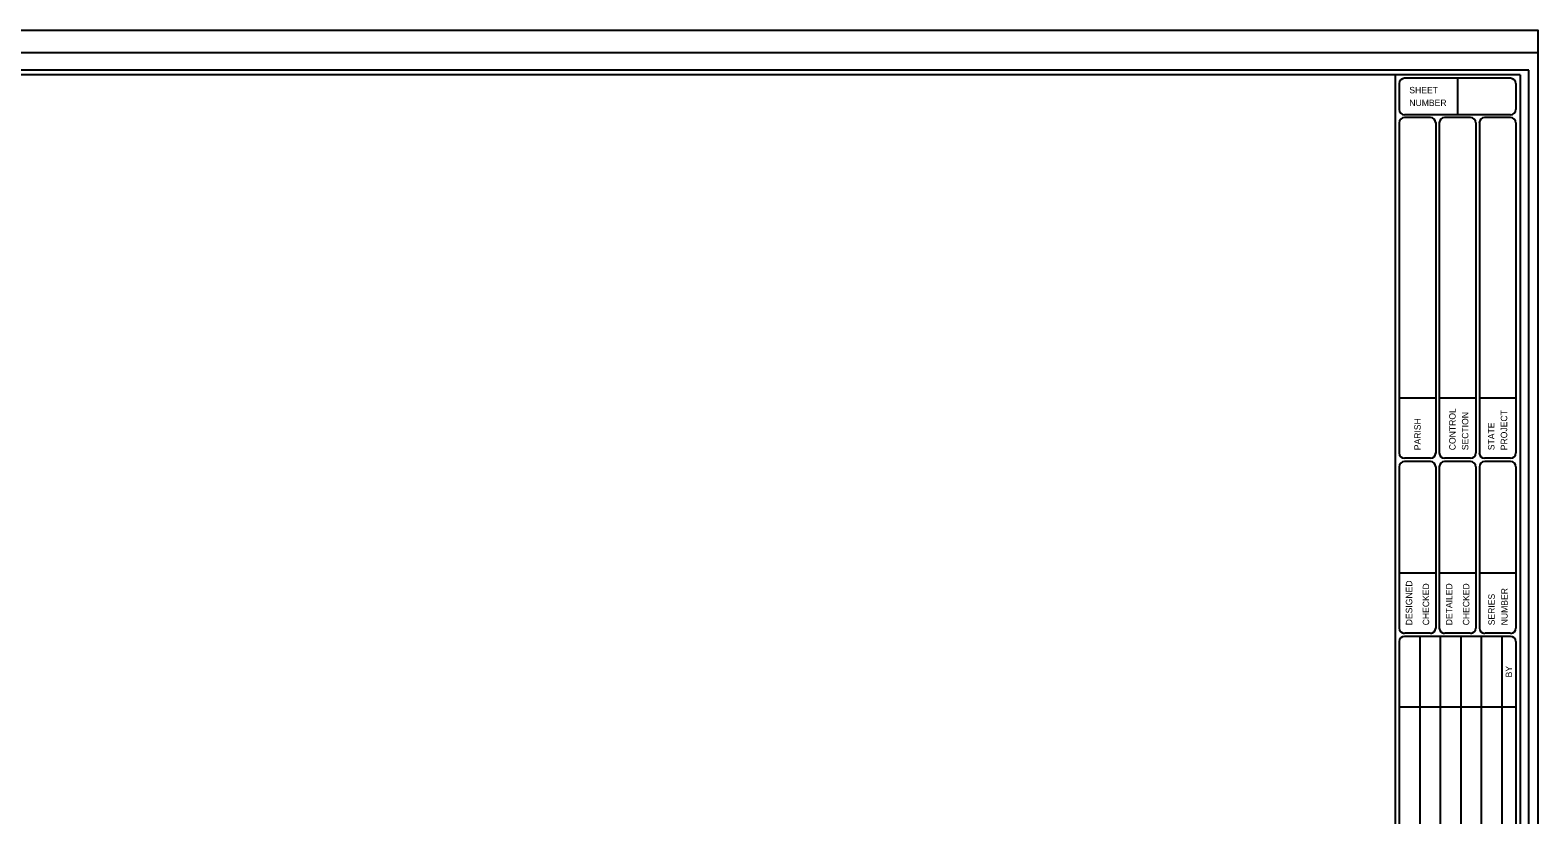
# Model space of a CAD drawing. Extents: x -0.02 to 2.83, y -0.02 to 1.85.
# Drawn here: x 1.425 to 2.833, y 1.1 to 1.833 of the extents above; entities that cross this region are included whole.
import ezdxf

# ---------------------------------------------------------------- set-up
doc = ezdxf.new("R2010")
doc.units = 0
for name, color, linetype in [('Plot Border', 7, 'Continuous'), ('Plot Border 2', 7, 'Continuous'), ('Sheet Border', 7, 'Continuous')]:
    doc.layers.add(name, color=color, linetype=linetype)

msp = doc.modelspace()

# ---------------------------------------------------------------- linework, layer by layer
at = {"layer": 'Plot Border'}
for points in [[(0, 1.8333), (2.8333, 1.8333), (2.8333, 0), (0, 0)], [(2.825, 1.7958), (0.075, 1.7958), (0.075, 0.0375), (2.825, 0.0375)]]:
    msp.add_lwpolyline(points, close=True, dxfattribs=at)
at = {"layer": 'Plot Border 2'}
msp.add_lwpolyline([(0, 1.8125), (2.8333, 1.8125), (2.8333, 0.0208), (0, 0.0208)], close=True, dxfattribs=at)
at = {"layer": 'Sheet Border'}
for p, q in [((2.8167, 1.7917), (0.1917, 1.7917)), ((2.7, 1.7917), (2.7, 0.0417)), ((2.8167, 1.7917), (2.8167, 0.0417)), ((2.7039, 1.7834), (2.7039, 1.7592)), ((2.8079, 1.7884), (2.7088, 1.7884)), ((2.7583, 1.7884), (2.7583, 1.7543)), ((2.8128, 1.7834), (2.8128, 1.7592)), ((2.7039, 1.747), (2.7039, 1.4379)), ((2.8079, 1.7543), (2.7088, 1.7543)), ((2.733, 1.7516), (2.7088, 1.7516)), ((2.7379, 1.7471), (2.7379, 1.4378)), ((2.7412, 1.7467), (2.7412, 1.4382)), ((2.7704, 1.7516), (2.7462, 1.7516)), ((2.7754, 1.7467), (2.7754, 1.4382)), ((2.7787, 1.7467), (2.7787, 1.4382)), ((2.8079, 1.7516), (2.7836, 1.7516)), ((2.8128, 1.7467), (2.8128, 1.4382)), ((2.7379, 1.4894), (2.7039, 1.4894)), ((2.7754, 1.4894), (2.7412, 1.4894)), ((2.8128, 1.4894), (2.7787, 1.4894)), ((2.7039, 1.4257), (2.7039, 1.2746)), ((2.733, 1.4333), (2.7088, 1.4333)), ((2.733, 1.4302), (2.7088, 1.4302)), ((2.738, 1.4253), (2.738, 1.2746)), ((2.7413, 1.4257), (2.7413, 1.2746)), ((2.7704, 1.4333), (2.7462, 1.4333)), ((2.7705, 1.4302), (2.7462, 1.4302)), ((2.7754, 1.4253), (2.7754, 1.2746)), ((2.7787, 1.4257), (2.7787, 1.2746)), ((2.8079, 1.4333), (2.7836, 1.4333)), ((2.8079, 1.4302), (2.7837, 1.4302)), ((2.8129, 1.4253), (2.8129, 1.2746)), ((2.7379, 1.3258), (2.7039, 1.3258)), ((2.7754, 1.3258), (2.7412, 1.3258)), ((2.8128, 1.3258), (2.7787, 1.3258)), ((2.733, 1.2697), (2.7088, 1.2697)), ((2.7705, 1.2697), (2.7462, 1.2697)), ((2.8079, 1.2697), (2.7837, 1.2697)), ((2.7039, 1.2619), (2.7039, 0.7034)), ((2.8079, 1.2668), (2.7088, 1.2668)), ((2.723, 1.2668), (2.723, 0.6985)), ((2.7422, 1.2668), (2.7422, 0.6985)), ((2.7613, 1.2668), (2.7613, 0.6985)), ((2.7805, 1.2668), (2.7805, 0.6985)), ((2.7996, 1.2668), (2.7996, 0.6985)), ((2.8128, 1.2619), (2.8128, 0.7034)), ((2.8128, 1.2008), (2.7039, 1.2008))]:
    msp.add_line(p, q, dxfattribs=at)
for centre, start, end in [((2.7088, 1.7834), 90, 180), ((2.8078, 1.7834), 0, 90), ((2.7088, 1.7592), 180, 270), ((2.7088, 1.7467), 90, 180), ((2.733, 1.7467), 0, 90), ((2.7462, 1.7467), 90, 180), ((2.7704, 1.7467), 0, 90), ((2.7836, 1.7467), 90, 180), ((2.8078, 1.7592), 270, 0), ((2.8078, 1.7467), 0, 90), ((2.7088, 1.4382), 180, 270), ((2.733, 1.4382), 270, 0), ((2.7462, 1.4382), 180, 270), ((2.7704, 1.4382), 270, 0), ((2.7836, 1.4382), 180, 270), ((2.8078, 1.4382), 270, 0), ((2.7088, 1.4253), 90, 180), ((2.733, 1.4253), 0, 90), ((2.7462, 1.4253), 90, 180), ((2.7705, 1.4253), 0, 90), ((2.7837, 1.4253), 90, 180), ((2.8079, 1.4253), 0, 90), ((2.7088, 1.2746), 180, 270), ((2.733, 1.2746), 270, 0), ((2.7462, 1.2746), 180, 270), ((2.7705, 1.2746), 270, 0), ((2.7837, 1.2746), 180, 270), ((2.8079, 1.2746), 270, 0), ((2.7088, 1.2619), 90, 180), ((2.8078, 1.2619), 0, 90)]:
    msp.add_arc(centre, 0.00495, start, end, dxfattribs=at)

# ---------------------------------------------------------------- texts
for s, p in [('SHEET', (2.7133, 1.7743)), ('NUMBER', (2.7133, 1.7624))]:
    msp.add_text(s, height=0.006, dxfattribs=at).set_placement(p)
for s, p in [('CONTROL', (2.7565, 1.4408)), ('PARISH', (2.7239, 1.4408)), ('SECTION', (2.7684, 1.4408)), ('STATE', (2.7928, 1.4408)), ('PROJECT', (2.8047, 1.4408)), ('DESIGNED', (2.716, 1.2772)), ('CHECKED', (2.7318, 1.2772)), ('DETAILED', (2.7534, 1.2772)), ('CHECKED', (2.7693, 1.2772)), ('NUMBER', (2.8051, 1.2772)), ('SERIES', (2.7931, 1.2772)), ('BY', (2.8092, 1.2285))]:
    msp.add_text(s, height=0.006, rotation=90, dxfattribs=at).set_placement(p)

doc.saveas('drawing.dxf')
